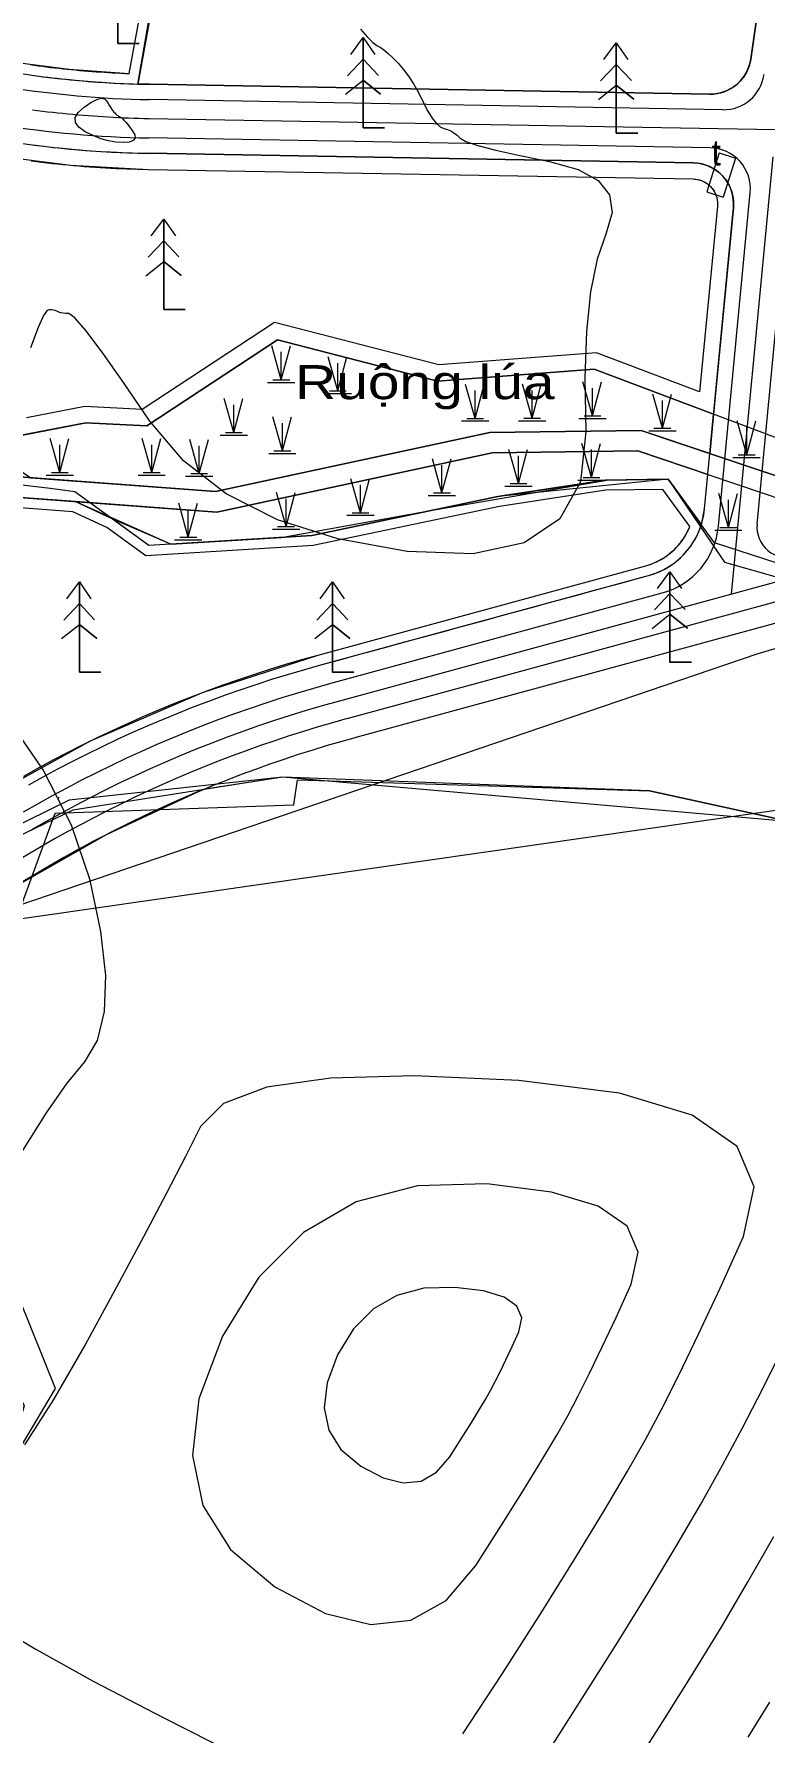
# Model space of a CAD drawing. Header units: metres. Extents: x 532950 to 537618, y 1849954 to 1853119.
# Drawn here: x 535722.6 to 535865.4, y 1851212.1 to 1851544.3 of the extents above; entities that cross this region are included whole.
import ezdxf

# ---------------------------------------------------------------- set-up
doc = ezdxf.new("R2010")
doc.units = ezdxf.units.M
doc.header["$LTSCALE"] = 3.1
for name, color, linetype, lineweight in [('11', 7, 'Continuous', 13), ('12', 7, 'Continuous', 13), ('36', 7, 'Continuous', 13), ('4', 7, 'Continuous', 13), ('44', 7, 'Continuous', 13), ('45', 7, 'Continuous', 13), ('48', 7, 'Continuous', 13), ('50', 7, 'Continuous', 13), ('52', 7, 'Continuous', 13), ('53', 7, 'Continuous', 13), ('55', 7, 'Continuous', 13), ('58', 7, 'Continuous', 13)]:
    doc.layers.add(name, color=color, linetype=linetype, lineweight=lineweight)

msp = doc.modelspace()

# ---------------------------------------------------------------- linework, layer by layer
at = {"layer": '11'}
msp.add_line((535867.15, 1851520.25), (535858.98, 1851434.73), dxfattribs=at)
for points in [[(535867.65, 1851525.56), (535745.13, 1851527.71), (535744.13, 1851527.73), (535743.14, 1851527.75), (535742.15, 1851527.78), (535741.15, 1851527.82), (535740.16, 1851527.86), (535739.17, 1851527.9), (535738.18, 1851527.95), (535737.18, 1851528.01), (535736.19, 1851528.07), (535735.2, 1851528.13), (535734.21, 1851528.2), (535733.22, 1851528.27), (535732.23, 1851528.35), (535731.24, 1851528.44), (535730.25, 1851528.53), (535729.26, 1851528.62), (535728.27, 1851528.72), (535727.28, 1851528.82), (535726.3, 1851528.93), (535725.31, 1851529.04), (535724.32, 1851529.16), (535723.34, 1851529.29), (535722.35, 1851529.41)], [(535754.43, 1851404.43), (535757.46, 1851405.63), (535760.5, 1851406.79), (535763.57, 1851407.91), (535766.64, 1851408.99), (535769.73, 1851410.03), (535772.83, 1851411.03), (535775.95, 1851411.99), (535779.07, 1851412.91), (535782.21, 1851413.79), (535976.23, 1851466.71)], [(535722.25, 1851388.67), (535725.08, 1851390.29), (535727.93, 1851391.88), (535730.8, 1851393.42), (535733.69, 1851394.93), (535736.6, 1851396.4), (535739.52, 1851397.84), (535742.47, 1851399.23), (535745.43, 1851400.59), (535748.42, 1851401.91), (535751.41, 1851403.19), (535754.43, 1851404.43)]]:
    msp.add_lwpolyline(points, dxfattribs=at)
at = {"layer": '12'}
for points in [[(535714.86, 1851520.52), (535729.86, 1851518.63), (535744.95, 1851517.82), (535851.54, 1851515.95), (535851.96, 1851515.92), (535852.38, 1851515.86), (535852.79, 1851515.76), (535853.19, 1851515.63), (535853.57, 1851515.46), (535853.95, 1851515.26), (535854.3, 1851515.03), (535854.63, 1851514.77), (535854.94, 1851514.48), (535855.22, 1851514.17), (535855.47, 1851513.83), (535855.69, 1851513.47), (535855.88, 1851513.09), (535856.04, 1851512.7), (535856.16, 1851512.3), (535856.25, 1851511.89), (535856.3, 1851511.47), (535856.31, 1851511.05), (535856.29, 1851510.63), (535852.82, 1851474.3), (535832.62, 1851481.94), (535801.83, 1851479.57), (535769.69, 1851487.87), (535743.81, 1851470.83), (535732.57, 1851471.42), (535721.15, 1851469.2)], [(535722.09, 1851519.47), (535723.12, 1851519.35), (535724.16, 1851519.22), (535725.19, 1851519.1), (535726.23, 1851518.99), (535727.27, 1851518.88), (535728.3, 1851518.78), (535729.34, 1851518.68), (535730.38, 1851518.58), (535731.42, 1851518.5), (535732.46, 1851518.41), (535733.5, 1851518.34), (535734.54, 1851518.26), (535735.58, 1851518.2), (535736.62, 1851518.13), (535737.66, 1851518.08), (535738.7, 1851518.02), (535739.74, 1851517.98), (535740.78, 1851517.94), (535741.83, 1851517.9), (535742.87, 1851517.87), (535743.91, 1851517.84), (535744.95, 1851517.82), (535851.54, 1851515.95), (535851.82, 1851515.93), (535852.09, 1851515.91), (535852.36, 1851515.86), (535852.63, 1851515.8), (535852.9, 1851515.73), (535853.16, 1851515.64), (535853.42, 1851515.53), (535853.67, 1851515.42), (535853.91, 1851515.28), (535854.14, 1851515.14), (535854.37, 1851514.98), (535854.58, 1851514.81), (535854.79, 1851514.62), (535854.99, 1851514.43), (535855.17, 1851514.22), (535855.34, 1851514.01), (535855.5, 1851513.78), (535855.65, 1851513.55), (535855.78, 1851513.3), (535855.9, 1851513.05), (535856, 1851512.8), (535856.09, 1851512.54), (535856.17, 1851512.27), (535856.23, 1851512), (535856.27, 1851511.73), (535856.3, 1851511.45), (535856.31, 1851511.18), (535856.31, 1851510.9), (535856.29, 1851510.63), (535852.82, 1851474.3), (535832.62, 1851481.94), (535801.83, 1851479.57), (535769.69, 1851487.87), (535743.81, 1851470.83), (535732.57, 1851471.42), (535721.15, 1851469.2)], [(535712.84, 1851394.54), (535733.71, 1851406.01), (535755.57, 1851415.46), (535778.22, 1851422.8), (535842.28, 1851440.28), (535843.32, 1851440.61), (535844.32, 1851441.02), (535845.29, 1851441.52), (535846.21, 1851442.1), (535847.08, 1851442.75), (535847.89, 1851443.47), (535848.64, 1851444.26), (535849.32, 1851445.1), (535849.93, 1851446), (535850.46, 1851446.95), (535850.91, 1851447.94), (535845.63, 1851455.18), (535834.5, 1851455.04), (535813.68, 1851451.86), (535777.25, 1851444.21), (535744.5, 1851442.18), (535736.86, 1851447.76), (535730.22, 1851450.84), (535706.31, 1851452.62)], [(535720.63, 1851399.12), (535723.5, 1851400.72), (535726.39, 1851402.28), (535729.3, 1851403.8), (535732.24, 1851405.28), (535735.19, 1851406.73), (535738.16, 1851408.13), (535741.14, 1851409.5), (535744.15, 1851410.83), (535747.17, 1851412.12), (535750.21, 1851413.37), (535753.26, 1851414.58), (535756.33, 1851415.75), (535759.42, 1851416.88), (535762.52, 1851417.97), (535765.63, 1851419.02), (535768.76, 1851420.02), (535771.9, 1851420.99), (535775.05, 1851421.92), (535778.22, 1851422.8), (535842.28, 1851440.28), (535842.68, 1851440.39), (535843.07, 1851440.52), (535843.46, 1851440.66), (535843.84, 1851440.81), (535844.22, 1851440.98), (535844.59, 1851441.15), (535844.96, 1851441.34), (535845.32, 1851441.54), (535845.67, 1851441.75), (535846.02, 1851441.97), (535846.36, 1851442.2), (535846.7, 1851442.45), (535847.02, 1851442.7), (535847.34, 1851442.96), (535847.64, 1851443.24), (535847.94, 1851443.52), (535848.23, 1851443.81), (535848.52, 1851444.12), (535848.79, 1851444.43), (535849.05, 1851444.74), (535849.3, 1851445.07), (535849.54, 1851445.41), (535849.77, 1851445.75), (535849.99, 1851446.1), (535850.2, 1851446.45), (535850.39, 1851446.82), (535850.58, 1851447.19), (535850.75, 1851447.56), (535850.91, 1851447.94), (535845.63, 1851455.18), (535834.5, 1851455.04), (535813.68, 1851451.86), (535777.25, 1851444.21), (535744.5, 1851442.18), (535736.86, 1851447.76), (535730.22, 1851450.84), (535706.31, 1851452.62)]]:
    msp.add_lwpolyline(points, dxfattribs=at)
at = {"layer": '36'}
msp.add_lwpolyline([(535748.06, 1851576.52), (535748.42, 1851578.25), (535679.66, 1851589.52), (535679.62, 1851588.88), (535676.46, 1851562.14), (535673.85, 1851546.1), (535717.86, 1851538.92), (535729.53, 1851537.39), (535741.28, 1851536.57), (535744.51, 1851554.25)], close=True, dxfattribs=at)
msp.add_lwpolyline([(535721.88, 1851538.31), (535722.68, 1851538.2), (535723.49, 1851538.09), (535724.29, 1851537.98), (535725.1, 1851537.88), (535725.9, 1851537.78), (535726.71, 1851537.69), (535727.52, 1851537.6), (535728.32, 1851537.51), (535729.13, 1851537.43), (535729.94, 1851537.34), (535730.75, 1851537.27), (535731.55, 1851537.19), (535732.36, 1851537.12), (535733.17, 1851537.05), (535733.98, 1851536.99), (535734.79, 1851536.93), (535735.6, 1851536.87), (535736.41, 1851536.82), (535737.22, 1851536.77), (535738.03, 1851536.72), (535738.84, 1851536.68), (535739.65, 1851536.64), (535740.46, 1851536.6), (535741.28, 1851536.57), (535744.51, 1851554.25)], dxfattribs=at)
at = {"layer": '4'}
for points in [[(535871.45, 1851456.61), (535841.38, 1851466.73), (535811.82, 1851466.35), (535758.14, 1851454.77), (535704.91, 1851458.74), (535658.71, 1851456.51), (535619.5, 1851467.19), (535562.58, 1851471.22), (535526.28, 1851490.58), (535498.98, 1851523.06), (535479.81, 1851530.77), (535462.82, 1851522.49), (535448.3, 1851521.71), (535444.13, 1851528.93), (535430.95, 1851540.8)], [(535429.77, 1851536.47), (535440.99, 1851526.28), (535446.08, 1851517.46), (535463.84, 1851518.54), (535479.97, 1851526.4), (535496.56, 1851519.73), (535523.71, 1851487.41), (535561.45, 1851467.29), (535618.83, 1851463.22), (535658.27, 1851452.48), (535704.86, 1851454.74), (535758.42, 1851450.74), (535785.34, 1851456.55), (535812.27, 1851462.36), (535840.75, 1851462.72), (535869.5, 1851453.04)]]:
    msp.add_lwpolyline(points, dxfattribs=at)
at = {"layer": '44'}
msp.add_lwpolyline([(535879.64, 1851388.24), (535843.04, 1851396.21), (535771.25, 1851398.92), (535755.74, 1851396.46), (535736.74, 1851387.63), (535718.55, 1851377.25), (535701.29, 1851365.38), (535683.38, 1851351.91), (535720.75, 1851275.92), (535713.3, 1851256.54), (535661.75, 1851255.42), (535633.25, 1851300.92), (535628.72, 1851307.15), (535616.16, 1851294.37), (535604.16, 1851281.06), (535575.65, 1851248.66), (535580.25, 1851244.42), (535586.75, 1851211.42)], dxfattribs=at)
at = {"layer": '45'}
for points in [[(535714.85, 1851463.89), (535713.98, 1851462.9), (535722.05, 1851457.47), (535758.14, 1851454.77), (535811.82, 1851466.35), (535841.38, 1851466.73), (535854.83, 1851462.2), (535855.56, 1851469.9), (535832.17, 1851478.76), (535801.55, 1851476.4), (535770.26, 1851484.49), (535744.68, 1851467.64), (535732.79, 1851468.26), (535715.64, 1851464.93)], [(535749.49, 1851444.5), (535776.98, 1851446.2), (535813.33, 1851453.83), (535834.66, 1851456.99), (535846.64, 1851457.2), (535853.15, 1851448.26), (535853.79, 1851451.4), (535854.43, 1851458.12), (535840.75, 1851462.72), (535812.27, 1851462.36), (535758.42, 1851450.74), (535730.73, 1851452.81)]]:
    msp.add_lwpolyline(points, close=True, dxfattribs=at)
at = {"layer": '48'}
for points in [[(536135.62, 1851789.72), (535515.37, 1851926.72), (535258.5, 1851965.9), (535022.43, 1852017.88), (534680.95, 1852158.73), (534430.5, 1852265), (534355.97, 1852086.4), (534346.16, 1851984.65), (534462.32, 1851750.84), (534498.61, 1851623.52), (534531.7, 1851526.54), (534597.02, 1851432.26), (534785.89, 1851296.54), (534919.77, 1851224.01), (534977.2, 1851164.91), (535024.78, 1851103.67), (535103, 1851049.67), (535187.68, 1851009.38), (535275.9, 1851002), (535384.77, 1851022.15), (535615.71, 1851282.83), (535719.74, 1851373.89), (535864.1, 1851423.04), (536000.85, 1851463.59)], [(535715.64, 1851464.93), (535732.79, 1851468.26), (535744.68, 1851467.64), (535770.26, 1851484.49), (535801.55, 1851476.4), (535832.17, 1851478.76), (535855.56, 1851469.9), (535854.83, 1851462.2), (535841.38, 1851466.73), (535811.82, 1851466.35), (535758.14, 1851454.77), (535722.05, 1851457.47)]]:
    msp.add_lwpolyline(points, dxfattribs=at)
msp.add_lwpolyline([(535730.73, 1851452.81), (535749.49, 1851444.5), (535776.98, 1851446.2), (535813.33, 1851453.83), (535834.66, 1851456.99), (535846.64, 1851457.2), (535853.15, 1851448.26), (535853.79, 1851451.4), (535854.43, 1851458.12), (535840.75, 1851462.72), (535812.27, 1851462.36), (535758.42, 1851450.74)], close=True, dxfattribs=at)
at = {"layer": '50'}
msp.add_lwpolyline([(535746.48, 1851553.92), (535742.93, 1851534.51), (535745.24, 1851534.46), (535854.75, 1851532.53), (535855.43, 1851532.55), (535856.11, 1851532.63), (535856.78, 1851532.76), (535857.43, 1851532.95), (535858.07, 1851533.19), (535858.68, 1851533.48), (535859.26, 1851533.83), (535859.82, 1851534.23), (535860.34, 1851534.67), (535860.81, 1851535.15), (535861.25, 1851535.67), (535861.64, 1851536.23), (535861.98, 1851536.82), (535862.27, 1851537.44), (535862.51, 1851538.08), (535862.69, 1851538.73), (535862.81, 1851539.4), (535864.52, 1851551.31)], dxfattribs=at)
at = {"layer": '52'}
for p, q in [((535857.35, 1851529.49), (535745.19, 1851531.46)), ((535854.89, 1851522.03), (535745.06, 1851523.96)), ((535864.06, 1851448.42), (535871.38, 1851525.11)), ((535856.48, 1851447.98), (535862.71, 1851513.27)), ((535783.89, 1851410.36), (535977.22, 1851463.09))]:
    msp.add_line(p, q, dxfattribs=at)
msp.add_lwpolyline([(535720.58, 1851392.1), (535723.4, 1851393.72), (535726.25, 1851395.31), (535729.12, 1851396.85), (535732.01, 1851398.36), (535734.92, 1851399.83), (535737.85, 1851401.27), (535740.79, 1851402.66), (535743.76, 1851404.02), (535746.74, 1851405.34), (535749.73, 1851406.62), (535752.75, 1851407.86), (535755.78, 1851409.06), (535758.83, 1851410.22), (535761.89, 1851411.34), (535764.96, 1851412.42), (535768.05, 1851413.46), (535771.15, 1851414.46), (535774.27, 1851415.42), (535777.39, 1851416.34), (535780.53, 1851417.22), (535845.5, 1851434.94)], dxfattribs=at)
for centre, radius, start, end in [((535857.49, 1851537.49), 8, 268.9931, 351.8636), ((535748.64, 1851727.68), 196.25, 260.7396, 268.9931), ((535748.64, 1851727.68), 203.75, 260.7396, 268.9931), ((535854.75, 1851514.03), 8, 354.5475, 88.9931), ((535841.55, 1851449.41), 15, 285.2579, 354.5475), ((535870.03, 1851447.85), 6, 174.5475, 285.2579), ((535849.68, 1851169.17), 250, 105.2579, 126.9219)]:
    msp.add_arc(centre, radius, start, end, dxfattribs=at)
at = {"layer": '53'}
for p, q in [((535854.75, 1851532.53), (535745.24, 1851534.46)), ((535851.6, 1851519.09), (535745.01, 1851520.96)), ((535853.79, 1851451.4), (535859.42, 1851510.33)), ((535785.68, 1851406.7), (535978.27, 1851459.24))]:
    msp.add_line(p, q, dxfattribs=at)
for points in [[(535864.52, 1851551.31), (535862.81, 1851539.4), (535862.75, 1851539.01), (535862.66, 1851538.62), (535862.56, 1851538.23), (535862.43, 1851537.85), (535862.29, 1851537.48), (535862.13, 1851537.12), (535861.95, 1851536.76), (535861.75, 1851536.41), (535861.54, 1851536.08), (535861.31, 1851535.75), (535861.06, 1851535.44), (535860.8, 1851535.13), (535860.52, 1851534.85), (535860.23, 1851534.57), (535859.93, 1851534.31), (535859.61, 1851534.07), (535859.28, 1851533.84), (535858.95, 1851533.63), (535858.6, 1851533.44), (535858.24, 1851533.26), (535857.87, 1851533.11), (535857.5, 1851532.97), (535857.12, 1851532.85), (535856.73, 1851532.75), (535856.34, 1851532.66), (535855.95, 1851532.6), (535855.55, 1851532.56), (535855.15, 1851532.54), (535854.75, 1851532.53), (535745.24, 1851534.46), (535742.93, 1851534.51), (535750.8, 1851579.89)], [(535721.89, 1851536.29), (535722.77, 1851536.17), (535723.64, 1851536.05), (535724.51, 1851535.94), (535725.38, 1851535.83), (535726.26, 1851535.73), (535727.13, 1851535.63), (535728.01, 1851535.53), (535728.88, 1851535.44), (535729.76, 1851535.35), (535730.64, 1851535.27), (535731.51, 1851535.19), (535732.39, 1851535.11), (535733.27, 1851535.04), (535734.14, 1851534.97), (535735.02, 1851534.91), (535735.9, 1851534.85), (535736.78, 1851534.79), (535737.66, 1851534.74), (535738.54, 1851534.69), (535739.41, 1851534.65), (535740.29, 1851534.61), (535741.17, 1851534.57), (535742.05, 1851534.54), (535742.93, 1851534.51), (535746.48, 1851553.92)], [(535864.52, 1851551.31), (535862.81, 1851539.4)], [(535721.61, 1851397.38), (535724.46, 1851398.96), (535727.33, 1851400.51), (535730.22, 1851402.02), (535733.13, 1851403.49), (535736.05, 1851404.92), (535739, 1851406.32), (535741.96, 1851407.68), (535744.95, 1851408.99), (535747.94, 1851410.27), (535750.96, 1851411.51), (535753.99, 1851412.71), (535757.03, 1851413.87), (535760.1, 1851415), (535763.17, 1851416.08), (535766.26, 1851417.12), (535769.36, 1851418.12), (535772.48, 1851419.08), (535775.6, 1851420), (535778.74, 1851420.87), (535842.81, 1851438.35)], [(535727.6, 1851394.84), (535727.59, 1851394.84), (535727.58, 1851394.84), (535727.57, 1851394.84), (535727.56, 1851394.84), (535727.55, 1851394.84), (535727.54, 1851394.84), (535727.53, 1851394.84), (535727.52, 1851394.83), (535727.51, 1851394.83), (535727.5, 1851394.83), (535727.49, 1851394.83), (535727.47, 1851394.83), (535727.46, 1851394.83), (535727.45, 1851394.83), (535727.44, 1851394.83), (535727.43, 1851394.83), (535727.42, 1851394.83), (535727.41, 1851394.83), (535727.4, 1851394.83), (535727.39, 1851394.83), (535727.38, 1851394.82), (535727.37, 1851394.82), (535727.36, 1851394.82), (535727.35, 1851394.82), (535727.34, 1851394.82), (535727.32, 1851394.82), (535727.31, 1851394.82), (535727.3, 1851394.82), (535727.29, 1851394.82)]]:
    msp.add_lwpolyline(points, dxfattribs=at)
for centre, radius, start, end in [((535748.64, 1851727.68), 193.25, 260.7396, 268.9931), ((535854.89, 1851540.53), 8, 268.9931, 351.8636), ((535748.64, 1851727.68), 206.75, 260.7396, 268.9931), ((535851.45, 1851511.09), 8, 354.5475, 88.9931), ((535838.86, 1851452.82), 15, 285.2579, 354.5475), ((535851.47, 1851165.51), 250, 105.2579, 126.9219)]:
    msp.add_arc(centre, radius, start, end, dxfattribs=at)
at = {"layer": '55'}
for p, q in [((535739.02, 1851560.09), (535739.02, 1851542.42)), ((535787.02, 1851543.59), (535787.02, 1851525.92)), ((535739.02, 1851542.42), (535743.22, 1851542.42)), ((535836.52, 1851542.59), (535836.52, 1851524.92)), ((535783.96, 1851536.15), (535787.02, 1851539.35)), ((535790, 1851536.21), (535787.02, 1851539.35)), ((535833.46, 1851535.15), (535836.52, 1851538.35)), ((535839.5, 1851535.21), (535836.52, 1851538.35)), ((535783.54, 1851532.52), (535787.02, 1851535.3)), ((535790.43, 1851532.53), (535787.02, 1851535.3)), ((535833.04, 1851531.52), (535836.52, 1851534.3)), ((535839.93, 1851531.53), (535836.52, 1851534.3)), ((535787.02, 1851525.92), (535791.22, 1851525.92)), ((535836.52, 1851524.92), (535840.72, 1851524.92)), ((535856.63, 1851521.04), (535854.23, 1851513.41)), ((535856.63, 1851521.04), (535859.83, 1851520.04)), ((535856.63, 1851521.04), (535859.83, 1851520.04)), ((535859.83, 1851520.04), (535857.43, 1851512.41)), ((535854.23, 1851513.41), (535857.43, 1851512.41)), ((535748.02, 1851508.09), (535748.02, 1851490.42)), ((535744.96, 1851500.65), (535748.02, 1851503.85)), ((535751, 1851500.71), (535748.02, 1851503.85)), ((535744.54, 1851497.02), (535748.02, 1851499.8)), ((535751.43, 1851497.03), (535748.02, 1851499.8)), ((535748.02, 1851490.42), (535752.22, 1851490.42)), ((535771.01, 1851476.67), (535769.14, 1851483.31)), ((535771.01, 1851476.67), (535772.79, 1851483.31)), ((535771.01, 1851476.67), (535771.01, 1851482.1)), ((535782.06, 1851474.47), (535780.19, 1851481.12)), ((535782.06, 1851474.47), (535783.84, 1851481.12)), ((535782.06, 1851474.47), (535782.06, 1851479.9)), ((535769.36, 1851476.67), (535772.65, 1851476.67)), ((535768.33, 1851476.15), (535773.67, 1851476.15)), ((535779.38, 1851473.96), (535784.72, 1851473.96)), ((535780.41, 1851474.47), (535783.7, 1851474.47)), ((535808.9, 1851469.1), (535807.04, 1851475.75)), ((535808.9, 1851469.1), (535810.69, 1851475.75)), ((535808.9, 1851469.1), (535808.9, 1851474.53)), ((535820.05, 1851469.14), (535818.19, 1851475.78)), ((535820.05, 1851469.14), (535821.84, 1851475.78)), ((535820.05, 1851469.14), (535820.05, 1851474.57)), ((535831.87, 1851469.57), (535830, 1851476.22)), ((535831.87, 1851469.57), (535833.65, 1851476.22)), ((535831.87, 1851469.57), (535831.87, 1851475)), ((535845.54, 1851467.2), (535843.67, 1851473.84)), ((535845.54, 1851467.2), (535847.32, 1851473.84)), ((535761.71, 1851466.32), (535759.85, 1851472.97)), ((535761.71, 1851466.32), (535763.5, 1851472.97)), ((535761.71, 1851466.32), (535761.71, 1851471.75)), ((535845.54, 1851467.2), (535845.54, 1851472.63)), ((535771.22, 1851462.73), (535769.35, 1851469.38)), ((535771.22, 1851462.73), (535773, 1851469.38)), ((535771.22, 1851462.73), (535771.22, 1851468.16)), ((535806.23, 1851468.59), (535811.57, 1851468.59)), ((535807.26, 1851469.1), (535810.55, 1851469.1)), ((535817.38, 1851468.62), (535822.72, 1851468.62)), ((535818.41, 1851469.14), (535821.7, 1851469.14)), ((535829.19, 1851469.06), (535834.53, 1851469.06)), ((535830.22, 1851469.57), (535833.51, 1851469.57)), ((535842.86, 1851466.68), (535848.2, 1851466.68)), ((535843.89, 1851467.2), (535847.18, 1851467.2)), ((535862.02, 1851461.95), (535860.15, 1851468.6)), ((535862.02, 1851461.95), (535863.8, 1851468.6)), ((535862.02, 1851461.95), (535862.02, 1851467.38)), ((535727.71, 1851458.51), (535725.84, 1851465.16)), ((535727.71, 1851458.51), (535729.49, 1851465.16)), ((535727.71, 1851458.51), (535727.71, 1851463.94)), ((535745.66, 1851458.51), (535743.8, 1851465.16)), ((535745.66, 1851458.51), (535747.45, 1851465.16)), ((535745.66, 1851458.51), (535745.66, 1851463.94)), ((535754.95, 1851458.3), (535753.09, 1851464.95)), ((535754.95, 1851458.3), (535756.74, 1851464.95)), ((535754.95, 1851458.3), (535754.95, 1851463.73)), ((535759.04, 1851465.81), (535764.38, 1851465.81)), ((535760.07, 1851466.32), (535763.36, 1851466.32)), ((535831.67, 1851457.56), (535829.81, 1851464.2)), ((535831.67, 1851457.56), (535833.46, 1851464.2)), ((535768.54, 1851462.22), (535773.88, 1851462.22)), ((535769.57, 1851462.73), (535772.86, 1851462.73)), ((535802.42, 1851454.52), (535800.56, 1851461.16)), ((535802.42, 1851454.52), (535804.21, 1851461.16)), ((535802.42, 1851454.52), (535802.42, 1851459.95)), ((535817.39, 1851456.37), (535815.53, 1851463.01)), ((535817.39, 1851456.37), (535819.18, 1851463.01)), ((535817.39, 1851456.37), (535817.39, 1851461.8)), ((535831.67, 1851457.56), (535831.67, 1851462.99)), ((535859.34, 1851461.44), (535864.68, 1851461.44)), ((535860.37, 1851461.95), (535863.66, 1851461.95)), ((535725.03, 1851458), (535730.37, 1851458)), ((535726.06, 1851458.51), (535729.35, 1851458.51)), ((535742.99, 1851458), (535748.32, 1851458)), ((535744.01, 1851458.51), (535747.31, 1851458.51)), ((535752.28, 1851457.79), (535757.62, 1851457.79)), ((535753.31, 1851458.3), (535756.6, 1851458.3)), ((535786.49, 1851450.65), (535784.63, 1851457.3)), ((535786.49, 1851450.65), (535788.28, 1851457.3)), ((535829, 1851457.04), (535834.34, 1851457.04)), ((535830.03, 1851457.56), (535833.32, 1851457.56)), ((535771.93, 1851447.92), (535770.07, 1851454.57)), ((535771.93, 1851447.92), (535773.72, 1851454.57)), ((535771.93, 1851447.92), (535771.93, 1851453.35)), ((535786.49, 1851450.65), (535786.49, 1851456.08)), ((535799.75, 1851454), (535805.09, 1851454)), ((535800.78, 1851454.52), (535804.07, 1851454.52)), ((535814.72, 1851455.85), (535820.06, 1851455.85)), ((535815.75, 1851456.37), (535819.04, 1851456.37)), ((535858.43, 1851447.75), (535856.57, 1851454.4)), ((535858.43, 1851447.75), (535860.21, 1851454.4)), ((535752.82, 1851445.87), (535750.96, 1851452.52)), ((535752.82, 1851445.87), (535754.61, 1851452.52)), ((535752.82, 1851445.87), (535752.82, 1851451.3)), ((535783.82, 1851450.14), (535789.16, 1851450.14)), ((535784.85, 1851450.65), (535788.14, 1851450.65)), ((535858.43, 1851447.75), (535858.43, 1851453.18)), ((535769.26, 1851447.41), (535774.6, 1851447.41)), ((535770.29, 1851447.92), (535773.58, 1851447.92)), ((535855.76, 1851447.24), (535861.09, 1851447.24)), ((535856.78, 1851447.75), (535860.07, 1851447.75)), ((535750.15, 1851445.36), (535755.48, 1851445.36)), ((535751.17, 1851445.87), (535754.47, 1851445.87)), ((535731.52, 1851437.09), (535731.52, 1851419.42)), ((535781.02, 1851437.09), (535781.02, 1851419.42)), ((535847.02, 1851439.09), (535847.02, 1851421.42)), ((535843.96, 1851431.65), (535847.02, 1851434.85)), ((535850, 1851431.71), (535847.02, 1851434.85)), ((535728.46, 1851429.65), (535731.52, 1851432.85)), ((535734.5, 1851429.71), (535731.52, 1851432.85)), ((535777.96, 1851429.65), (535781.02, 1851432.85)), ((535784, 1851429.71), (535781.02, 1851432.85)), ((535843.54, 1851428.02), (535847.02, 1851430.8)), ((535850.43, 1851428.03), (535847.02, 1851430.8)), ((535728.04, 1851426.02), (535731.52, 1851428.8)), ((535734.93, 1851426.03), (535731.52, 1851428.8)), ((535777.54, 1851426.02), (535781.02, 1851428.8)), ((535784.43, 1851426.03), (535781.02, 1851428.8)), ((535847.02, 1851421.42), (535851.22, 1851421.42)), ((535731.52, 1851419.42), (535735.72, 1851419.42)), ((535781.02, 1851419.42), (535785.22, 1851419.42))]:
    msp.add_line(p, q, dxfattribs=at)
for points in [[(534435.03, 1852302.36), (534325.72, 1852049.19), (534353.84, 1851932.14), (534451.76, 1851760.49), (534494.46, 1851609.32), (534521.83, 1851454.43), (534874.06, 1851297.73), (534980.01, 1851227.29), (535025.25, 1851130.42), (535137.96, 1851046.53), (535351.9, 1851022.3), (535580.64, 1851242.44), (535635.18, 1851288.02), (535713.41, 1851370.26), (536002.4, 1851411.83), (536158.14, 1851571.22), (536125.75, 1851798.92), (536134.25, 1851845.92), (534499.31, 1852312.5)], [(535738.29, 1851529.04), (535738.46, 1851528.86), (535738.6, 1851528.71), (535738.72, 1851528.59), (535738.81, 1851528.49), (535738.91, 1851528.42), (535739.03, 1851528.33), (535739.17, 1851528.25), (535739.35, 1851528.16), (535739.55, 1851528.06), (535739.82, 1851527.88), (535740.18, 1851527.53), (535740.64, 1851527.01), (535741.19, 1851526.32), (535741.85, 1851525.45), (535742.34, 1851524.6), (535742.41, 1851523.93), (535742.05, 1851523.45), (535741.28, 1851523.16), (535740.09, 1851523.06), (535738.66, 1851523.13), (535737.21, 1851523.39), (535735.72, 1851523.81), (535734.21, 1851524.42), (535732.66, 1851525.19), (535731.4, 1851526.08), (535730.74, 1851527), (535730.7, 1851527.96), (535731.26, 1851528.97), (535732.43, 1851530.01), (535733.79, 1851530.91), (535734.91, 1851531.48), (535735.79, 1851531.73), (535736.44, 1851531.65), (535736.85, 1851531.24), (535737.13, 1851530.7), (535737.39, 1851530.24), (535737.64, 1851529.84), (535737.88, 1851529.51), (535738.09, 1851529.25)], [(535797.62, 1851318.96), (535785.67, 1851315.79), (535775.34, 1851309.84), (535766.63, 1851301.1), (535759.53, 1851289.56), (535754.91, 1851277.25), (535753.63, 1851266.19), (535755.67, 1851256.38), (535761.06, 1851247.81), (535769.77, 1851240.49), (535779.65, 1851235.29), (535788.51, 1851233.12), (535796.37, 1851233.95), (535803.23, 1851237.8), (535809.07, 1851244.66), (535814.06, 1851252.54), (535818.36, 1851259.42), (535821.96, 1851265.31), (535824.87, 1851270.2), (535827.08, 1851274.11), (535829.06, 1851277.86), (535831.29, 1851282.3), (535833.76, 1851287.42), (535836.48, 1851293.22), (535839.44, 1851299.7), (535840.78, 1851305.95), (535838.62, 1851311.04), (535832.97, 1851314.96), (535823.83, 1851317.73), (535811.2, 1851319.33)], [(535790.93, 1851261.79), (535794.86, 1851260.83), (535798.35, 1851261.2), (535801.39, 1851262.91), (535803.99, 1851265.95), (535806.2, 1851269.45), (535808.11, 1851272.5), (535809.71, 1851275.11), (535811, 1851277.29), (535811.98, 1851279.02), (535812.86, 1851280.69), (535813.85, 1851282.66), (535814.94, 1851284.93), (535816.15, 1851287.5), (535817.46, 1851290.38), (535818.06, 1851293.15), (535817.1, 1851295.41), (535814.59, 1851297.15), (535810.54, 1851298.38), (535804.93, 1851299.09), (535798.91, 1851298.93), (535793.6, 1851297.52), (535789.01, 1851294.88), (535785.15, 1851291), (535782, 1851285.88), (535779.95, 1851280.42), (535779.38, 1851275.51), (535780.29, 1851271.15), (535782.67, 1851267.35), (535786.54, 1851264.1)]]:
    msp.add_lwpolyline(points, close=True, dxfattribs=at)
for points in [[(535743.22, 1851542.42), (535739.02, 1851542.42), (535739.02, 1851560.09)], [(535786.48, 1851545.25), (535787.85, 1851543.67), (535788.91, 1851542.62), (535789.67, 1851542.08), (535790.32, 1851541.72), (535791.06, 1851541.19), (535791.89, 1851540.5), (535792.81, 1851539.64), (535793.83, 1851538.61), (535794.87, 1851537.42), (535795.88, 1851536.06), (535796.87, 1851534.54), (535797.84, 1851532.84), (535798.78, 1851530.98), (535799.68, 1851529.22), (535800.53, 1851527.82), (535801.34, 1851526.78), (535802.09, 1851526.11), (535802.8, 1851525.79), (535803.48, 1851525.61), (535804.13, 1851525.34), (535804.76, 1851524.97), (535805.37, 1851524.51), (535805.96, 1851523.95), (535807.12, 1851523.28), (535809.45, 1851522.48), (535812.95, 1851521.56), (535817.63, 1851520.51), (535823.47, 1851519.34), (535829.06, 1851517.79), (535832.96, 1851515.62), (535835.17, 1851512.82), (535835.69, 1851509.39), (535834.52, 1851505.33), (535832.75, 1851500.28), (535831.47, 1851493.88), (535830.68, 1851486.12), (535830.38, 1851477.01), (535830.57, 1851466.54), (535829.53, 1851456.69), (535825.51, 1851449.42), (535818.52, 1851444.72), (535808.56, 1851442.61), (535795.63, 1851443.08), (535782.09, 1851445.51), (535770.29, 1851449.27), (535760.23, 1851454.36), (535751.91, 1851460.8), (535745.33, 1851468.56), (535740.13, 1851476.15), (535735.95, 1851482.05), (535732.78, 1851486.27), (535730.63, 1851488.79), (535729.49, 1851489.63), (535728.9, 1851489.64), (535728.36, 1851489.69), (535727.89, 1851489.78), (535727.48, 1851489.9), (535727.13, 1851490.06), (535726.79, 1851490.21), (535726.43, 1851490.3), (535726.05, 1851490.33), (535725.64, 1851490.31), (535725.21, 1851490.22), (535724.55, 1851489.33), (535723.47, 1851486.89), (535721.98, 1851482.9)], [(535784.59, 1851540.3), (535787.02, 1851543.59), (535789.29, 1851540.3)], [(535784.59, 1851540.3), (535787.02, 1851543.59), (535789.29, 1851540.3)], [(535791.22, 1851525.92), (535787.02, 1851525.92), (535787.02, 1851543.59)], [(535430.95, 1851540.8), (535444.13, 1851528.83), (535448.3, 1851521.71), (535462.82, 1851522.49), (535479.81, 1851530.77), (535498.98, 1851523.06), (535526.28, 1851490.58), (535562.58, 1851471.22), (535619.5, 1851467.19), (535658.71, 1851456.51), (535704.91, 1851458.74), (535758.14, 1851454.77), (535811.82, 1851466.35), (535841.38, 1851466.73), (535871.45, 1851456.61)], [(535834.09, 1851539.3), (535836.52, 1851542.59), (535838.79, 1851539.3)], [(535834.09, 1851539.3), (535836.52, 1851542.59), (535838.79, 1851539.3)], [(535840.72, 1851524.92), (535836.52, 1851524.92), (535836.52, 1851542.59)], [(535429.77, 1851536.47), (535440.99, 1851526.28), (535446.08, 1851517.58), (535463.84, 1851518.54), (535479.97, 1851526.4), (535496.56, 1851519.73), (535523.71, 1851487.41), (535561.45, 1851467.29), (535618.83, 1851463.22), (535658.27, 1851452.48), (535704.86, 1851454.74), (535758.42, 1851450.74), (535812.27, 1851462.36), (535840.75, 1851462.72), (535869.5, 1851453.04)], [(535783.96, 1851536.15), (535787.02, 1851539.35), (535790, 1851536.21)], [(535833.46, 1851535.15), (535836.52, 1851538.35), (535839.5, 1851535.21)], [(535783.54, 1851532.52), (535787.02, 1851535.3), (535790.43, 1851532.53)], [(535833.04, 1851531.52), (535836.52, 1851534.3), (535839.93, 1851531.53)], [(535745.59, 1851504.8), (535748.02, 1851508.09), (535750.29, 1851504.8)], [(535745.59, 1851504.8), (535748.02, 1851508.09), (535750.29, 1851504.8)], [(535752.22, 1851490.42), (535748.02, 1851490.42), (535748.02, 1851508.09)], [(535744.96, 1851500.65), (535748.02, 1851503.85), (535751, 1851500.71)], [(535744.54, 1851497.02), (535748.02, 1851499.8), (535751.43, 1851497.03)], [(535912.82, 1851434.05), (535915.3, 1851437.4), (535898.2, 1851447.01), (535893.58, 1851460.67), (535871.93, 1851463.73), (535844.99, 1851473.9), (535832.17, 1851478.76), (535801.55, 1851476.4), (535770.26, 1851484.49), (535757.47, 1851476.06), (535744.68, 1851467.64), (535732.79, 1851468.26), (535712.02, 1851464.23)], [(535877.6, 1851437.66), (535855.73, 1851444.73), (535846.64, 1851457.2), (535813.33, 1851453.83), (535776.98, 1851446.2), (535745.1, 1851444.23), (535730.66, 1851454.76), (535725.79, 1851455.35), (535715.25, 1851456.64)], [(535730.73, 1851452.81), (535737.88, 1851449.49), (535749.49, 1851444.5), (535770.95, 1851445.82), (535801.28, 1851451.3), (535834.66, 1851456.99), (535846.64, 1851457.2), (535857.69, 1851440.94), (535879.74, 1851434.68), (535888.47, 1851425.95), (535909.25, 1851430.46)], [(535729.09, 1851433.8), (535731.52, 1851437.09), (535733.79, 1851433.8)], [(535729.09, 1851433.8), (535731.52, 1851437.09), (535733.79, 1851433.8)], [(535735.72, 1851419.42), (535731.52, 1851419.42), (535731.52, 1851437.09)], [(535778.59, 1851433.8), (535781.02, 1851437.09), (535783.29, 1851433.8)], [(535778.59, 1851433.8), (535781.02, 1851437.09), (535783.29, 1851433.8)], [(535785.22, 1851419.42), (535781.02, 1851419.42), (535781.02, 1851437.09)], [(535844.59, 1851435.8), (535847.02, 1851439.09), (535849.29, 1851435.8)], [(535844.59, 1851435.8), (535847.02, 1851439.09), (535849.29, 1851435.8)], [(535851.22, 1851421.42), (535847.02, 1851421.42), (535847.02, 1851439.09)], [(535843.96, 1851431.65), (535847.02, 1851434.85), (535850, 1851431.71)], [(535728.46, 1851429.65), (535731.52, 1851432.85), (535734.5, 1851429.71)], [(535777.96, 1851429.65), (535781.02, 1851432.85), (535784, 1851429.71)], [(535843.54, 1851428.02), (535847.02, 1851430.8), (535850.43, 1851428.03)], [(535728.04, 1851426.02), (535731.52, 1851428.8), (535734.93, 1851426.03)], [(535777.54, 1851426.02), (535781.02, 1851428.8), (535784.43, 1851426.03)], [(535890.75, 1851425.42), (535873.75, 1851389.92), (535771.25, 1851398.92), (535730.25, 1851392.42), (535676.25, 1851366.42), (535720.75, 1851275.92), (535714.75, 1851255.42), (535661.75, 1851255.42), (535633.25, 1851300.92), (535580.25, 1851244.42), (535586.75, 1851211.42), (535668.75, 1851139.92), (535718.75, 1851139.92), (535765.25, 1851093.42), (535782.25, 1851036.42), (535706.25, 1850935.42), (535697.75, 1850879.92), (535712.15, 1850835.21)], [(535720.47, 1851325.88), (535725.12, 1851333.24), (535729.15, 1851339.02), (535732.56, 1851343.24), (535735.08, 1851347.4), (535736.45, 1851353.03), (535736.67, 1851360.13), (535735.73, 1851368.7), (535733.64, 1851378.74), (535730.01, 1851389.53), (535724.46, 1851400.34), (535716.99, 1851411.17)], [(535520.14, 1851200.32), (535525, 1851212.84), (535532.78, 1851220.78), (535543.11, 1851228.33), (535557.06, 1851237.08), (535563.01, 1851241.97), (535587.04, 1851242.61), (535590.35, 1851254.76), (535630.84, 1851300.88), (535635.18, 1851288.02), (535639.99, 1851286.68), (535650.7, 1851254.92), (535713.3, 1851256.54), (535726.82, 1851279.32), (535705.21, 1851332.98), (535726.76, 1851391.89), (535773.49, 1851393.47), (535774.17, 1851398.36), (535843.04, 1851396.21), (535879.64, 1851388.24)], [(535873.75, 1851389.92), (535771.25, 1851398.92), (535729.55, 1851394.42), (535675.54, 1851367.86), (535720.75, 1851275.92), (535714.75, 1851255.42), (535661.75, 1851255.42), (535633.25, 1851300.92), (535581.75, 1851243.92), (535587.02, 1851204.59), (535667.25, 1851141.42), (535718.75, 1851139.92), (535765.25, 1851093.42), (535779.19, 1851026.75), (535706.25, 1850935.42), (535697.75, 1850879.92), (535712.15, 1850835.21), (536162.74, 1851108.23)], [(535806.53, 1851211.75), (535814.16, 1851223.37), (535821.93, 1851235.63), (535828.61, 1851246.33), (535834.22, 1851255.5), (535838.74, 1851263.12), (535842.18, 1851269.2), (535845.27, 1851275.04), (535848.73, 1851281.94), (535852.58, 1851289.9), (535856.81, 1851298.93), (535861.42, 1851309.03), (535863.49, 1851318.75), (535860.14, 1851326.66), (535851.35, 1851332.77), (535837.12, 1851337.07), (535817.46, 1851339.57), (535797.07, 1851340.48), (535780.65, 1851340.03), (535768.19, 1851338.23), (535759.71, 1851335.07), (535755.2, 1851330.55), (535752.28, 1851324.69), (535748.57, 1851317.5), (535744.06, 1851308.98), (535738.77, 1851299.14), (535732.69, 1851287.97), (535726.48, 1851277.13), (535720.8, 1851268.29)], [(535823.17, 1851208.21), (535829.78, 1851218.6), (535836.53, 1851229.29), (535842.66, 1851239.2), (535848.16, 1851248.33), (535853.03, 1851256.7), (535857.28, 1851264.29), (535861.2, 1851271.61), (535865.09, 1851279.16), (535868.94, 1851286.95)], [(535840.52, 1851206.12), (535846.05, 1851214.84), (535851.55, 1851223.59), (535856.94, 1851232.42), (535862.2, 1851241.33), (535867.35, 1851250.32)], [(535714.07, 1851233.68), (535722.9, 1851228.34), (535734.23, 1851222.07), (535748.06, 1851214.88), (535761.78, 1851207.89)], [(535862.32, 1851211.07), (535866.57, 1851217.9)]]:
    msp.add_lwpolyline(points, dxfattribs=at)
at = {"layer": '58'}
for points in [[(535722.48, 1851522.59), (535723.5, 1851522.46), (535724.52, 1851522.34), (535725.54, 1851522.22), (535726.56, 1851522.11), (535727.59, 1851522), (535728.61, 1851521.9), (535729.63, 1851521.8), (535730.65, 1851521.71), (535731.68, 1851521.63), (535732.7, 1851521.54), (535733.72, 1851521.47), (535734.75, 1851521.4), (535735.77, 1851521.33), (535736.8, 1851521.27), (535737.82, 1851521.21), (535738.85, 1851521.16), (535739.87, 1851521.11), (535740.9, 1851521.07), (535741.93, 1851521.04), (535742.95, 1851521.01), (535743.98, 1851520.98), (535745.01, 1851520.96), (535851.6, 1851519.09), (535852.05, 1851519.07), (535852.5, 1851519.02), (535852.95, 1851518.95), (535853.39, 1851518.85), (535853.83, 1851518.73), (535854.26, 1851518.58), (535854.68, 1851518.41), (535855.09, 1851518.21), (535855.49, 1851517.99), (535855.88, 1851517.75), (535856.25, 1851517.49), (535856.61, 1851517.21), (535856.95, 1851516.91), (535857.27, 1851516.58), (535857.57, 1851516.25), (535857.85, 1851515.89), (535858.12, 1851515.52), (535858.36, 1851515.13), (535858.58, 1851514.73), (535858.77, 1851514.32), (535858.94, 1851513.9), (535859.09, 1851513.47), (535859.21, 1851513.04), (535859.31, 1851512.59), (535859.38, 1851512.14), (535859.43, 1851511.69), (535859.45, 1851511.24), (535859.45, 1851510.78), (535859.42, 1851510.33), (535855.56, 1851469.9), (535832.17, 1851478.76), (535801.55, 1851476.4), (535770.26, 1851484.49), (535744.68, 1851467.64), (535732.79, 1851468.26), (535715.64, 1851464.93)], [(535805.26, 1851428.11), (535807.47, 1851428.71), (535809.68, 1851429.31), (535811.88, 1851429.91), (535814.09, 1851430.52), (535816.3, 1851431.12), (535818.51, 1851431.72), (535820.72, 1851432.32), (535822.93, 1851432.93), (535825.14, 1851433.53), (535827.35, 1851434.13), (535829.56, 1851434.73), (535831.76, 1851435.34), (535833.97, 1851435.94), (535836.18, 1851436.54), (535838.39, 1851437.14), (535840.6, 1851437.75), (535842.81, 1851438.35), (535843.3, 1851438.49), (535843.79, 1851438.66), (535844.28, 1851438.83), (535844.75, 1851439.03), (535845.22, 1851439.24), (535845.68, 1851439.46), (535846.14, 1851439.71), (535846.58, 1851439.96), (535847.02, 1851440.24), (535847.45, 1851440.52), (535847.87, 1851440.83), (535848.27, 1851441.14), (535848.67, 1851441.47), (535849.05, 1851441.81), (535849.42, 1851442.17), (535849.78, 1851442.54), (535850.13, 1851442.92), (535850.46, 1851443.31), (535850.78, 1851443.72), (535851.09, 1851444.13), (535851.38, 1851444.56), (535851.65, 1851444.99), (535851.92, 1851445.43), (535852.16, 1851445.89), (535852.39, 1851446.35), (535852.61, 1851446.81), (535852.8, 1851447.29), (535852.99, 1851447.77), (535853.15, 1851448.26), (535846.64, 1851457.2), (535834.34, 1851457.04), (535813.33, 1851453.83), (535776.98, 1851446.2), (535745.1, 1851444.23), (535737.88, 1851449.49), (535730.73, 1851452.81), (535705.62, 1851454.68)], [(535721.61, 1851397.38), (535724.46, 1851398.96), (535727.33, 1851400.51), (535730.22, 1851402.02), (535733.13, 1851403.49), (535736.05, 1851404.92), (535739, 1851406.32), (535741.96, 1851407.68), (535744.95, 1851408.99), (535747.94, 1851410.27), (535750.96, 1851411.51), (535753.99, 1851412.71), (535757.03, 1851413.87), (535760.1, 1851415), (535763.17, 1851416.08), (535766.26, 1851417.12), (535769.36, 1851418.12), (535772.48, 1851419.08), (535775.6, 1851420), (535778.74, 1851420.87), (535780.96, 1851421.48), (535783.17, 1851422.08), (535785.38, 1851422.68), (535787.59, 1851423.29), (535789.8, 1851423.89), (535792, 1851424.49), (535794.21, 1851425.09), (535796.42, 1851425.7), (535798.63, 1851426.3), (535800.84, 1851426.9), (535803.05, 1851427.5), (535805.26, 1851428.11)], [(535879.64, 1851388.24), (535843.04, 1851396.21), (535771.25, 1851398.92), (535755.74, 1851396.46), (535753.74, 1851395.62), (535751.75, 1851394.76), (535749.77, 1851393.89), (535747.79, 1851393), (535745.82, 1851392.09), (535743.86, 1851391.17), (535741.91, 1851390.23), (535739.96, 1851389.27), (535738.03, 1851388.29), (535736.1, 1851387.3), (535734.18, 1851386.29), (535732.27, 1851385.27), (535730.37, 1851384.22), (535728.48, 1851383.17), (535726.6, 1851382.09), (535724.72, 1851381), (535722.86, 1851379.89), (535721.01, 1851378.77)]]:
    msp.add_lwpolyline(points, dxfattribs=at)

# ---------------------------------------------------------------- texts
at = {"layer": '55'}
for s, height, p in [('t', 5, (535855.14, 1851518.59)), ('D', 0.01, (535797.32, 1851407.09)), ('D', 0.01, (535797.32, 1851407.09))]:
    msp.add_text(s, height=height, dxfattribs=at).set_placement(p)
at = {"layer": '55', "width": 1.25}
msp.add_text('Ruộng lúa', height=6.657, dxfattribs=at).set_placement((535773.71, 1851472.86))

doc.saveas('drawing.dxf')
